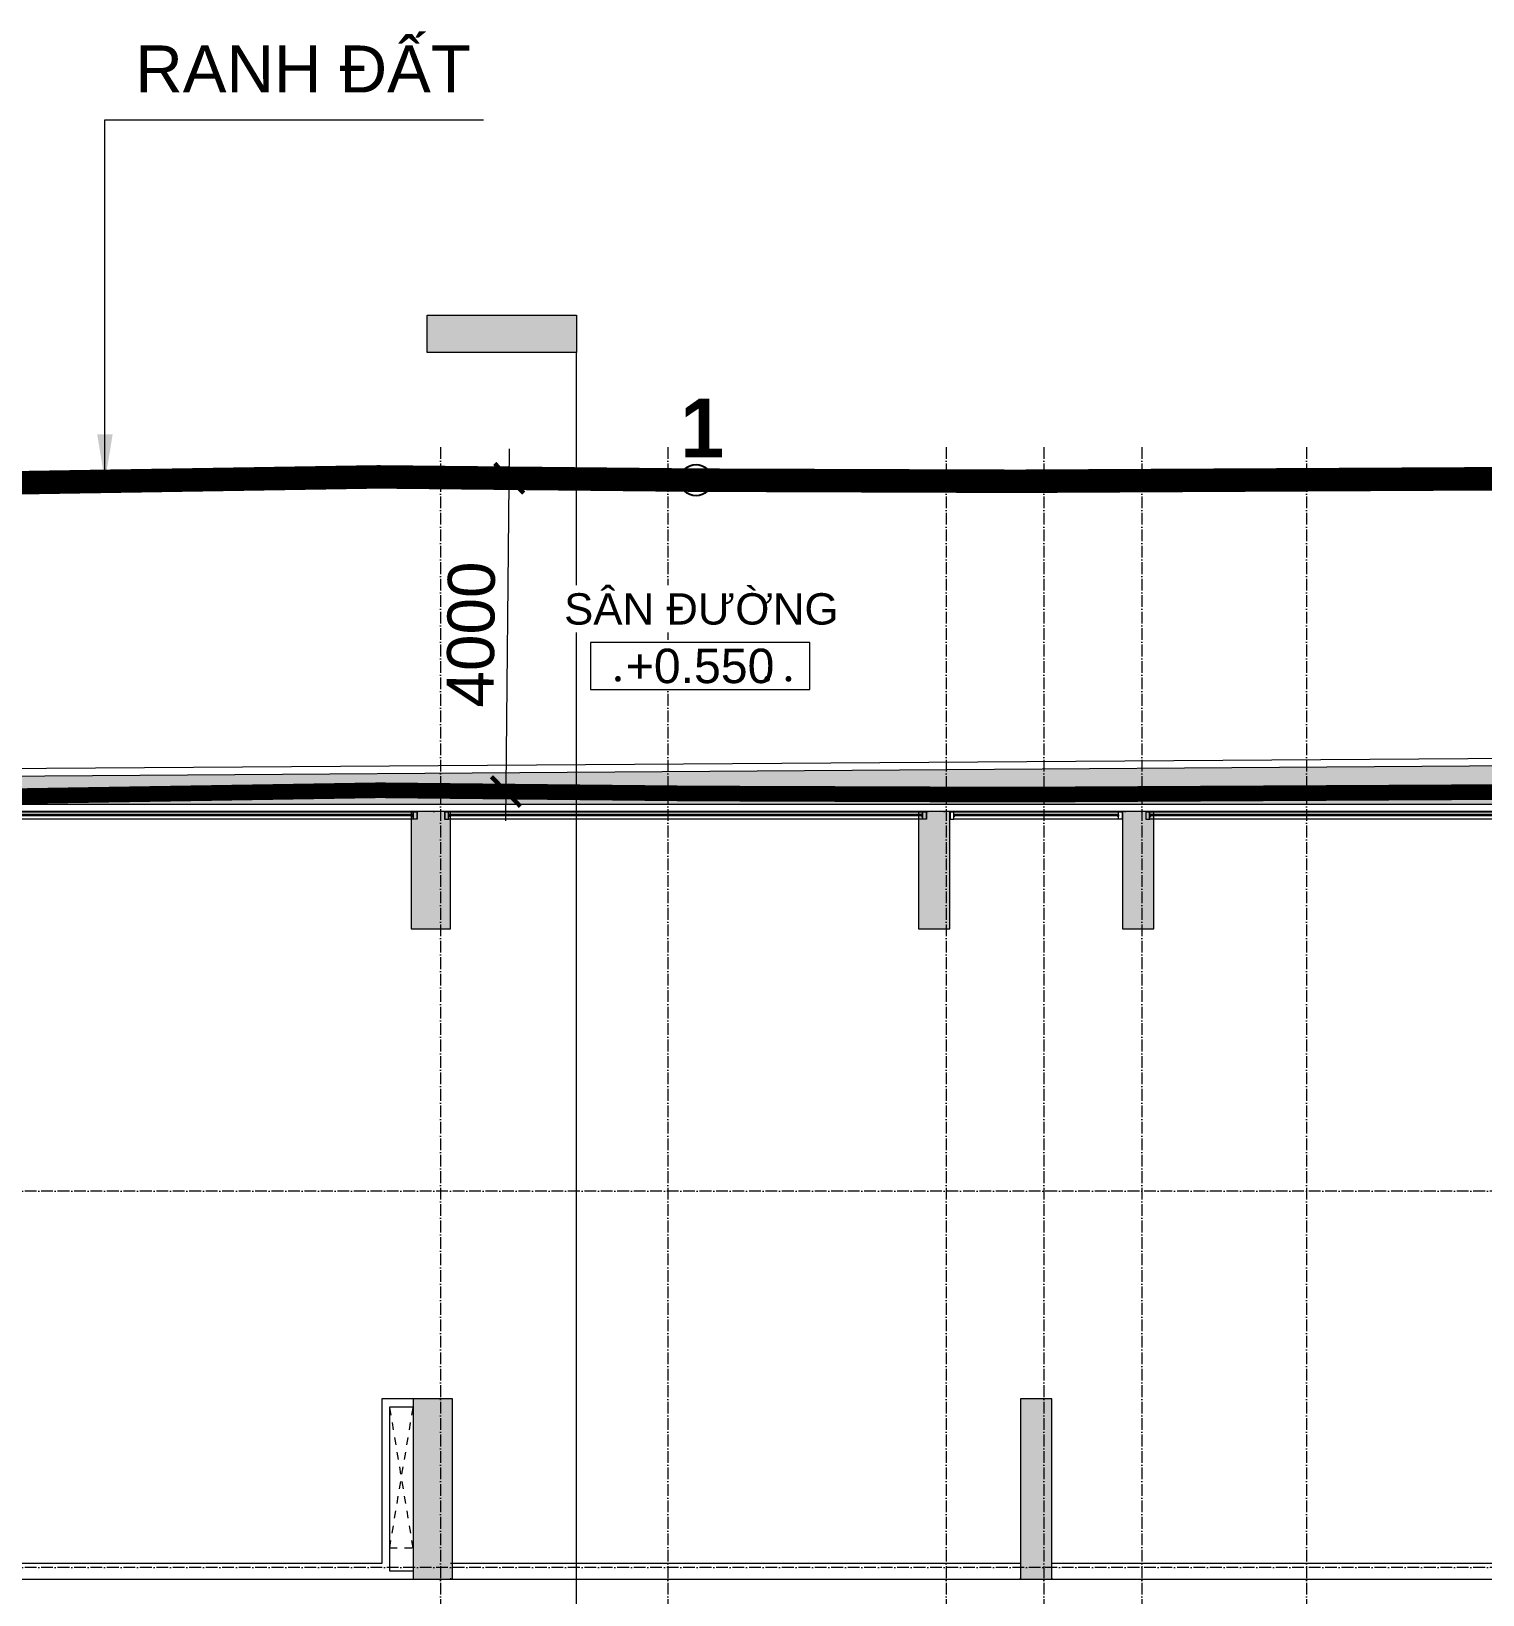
# Model space of a CAD drawing. Header units: millimetres. Extents: x -55734 to 162275, y 47779 to 197208.
# Drawn here: x 11775 to 30300, y 104195 to 124152 of the extents above; entities that cross this region are included whole.
import ezdxf
from ezdxf.enums import TextEntityAlignment as Align
from ezdxf.xclip import XClip

# ---------------------------------------------------------------- set-up
doc = ezdxf.new("R2010")
doc.units = ezdxf.units.MM
doc.header["$XCLIPFRAME"] = 0
for name, pattern in [('Dash', [6.35, 3.175, -3.175]), ('Grid Line', [4.2, 3, -0.6, 0, -0.6]), ('HIDDEN2', [4.7625, 3.175, -1.5875]), ('PHANTOM', [63.5, 31.75, -6.35, 6.35, -6.35, 6.35, -6.35])]:
    doc.linetypes.add(name, pattern=pattern)
for name, color, linetype in [('20180221 BF$0$sohieu_diem', 2, 'Continuous'), ('CGXD', 5, 'HIDDEN2'), ('RD-AB', 4, 'PHANTOM')]:
    doc.layers.add(name, color=color, linetype=linetype)
for name, color, linetype, lineweight in [('A-DETL-GENF-HDLN', 161, 'Dash', 5), ('A-FLOR-PATT', 8, 'Continuous', 9), ('CHU', 181, 'Continuous', 5), ('CUA', 31, 'Continuous', 9), ('DIM', 1, 'Continuous', 5), ('G-ANNO-SYMB', 111, 'Continuous', 5), ('KI-HIEU-1', 151, 'Continuous', 9), ('NET THAY 2', 55, 'Continuous', 5), ('NET-CAT', 3, 'Continuous', 15), ('NET-THAY', 2, 'Continuous', 9), ('TRUC', 225, 'Continuous', 5), ('X-COT HAM$0$LC.HA', 8, 'Continuous', 9)]:
    doc.layers.add(name, color=color, linetype=linetype, lineweight=lineweight)
doc.styles.add('20180221 BF$0$VAPTIMN', font='VNI-Aptima-Bold.TTF')
doc.styles.add('Arial', font='Font - TrueType - Arial.ttf')
doc.styles.add('Arial_2', font='Font - TrueType - Arial.ttf', dxfattribs={"height": 800})
doc.styles.add('Arial_3', font='Font - TrueType - Arial.ttf', dxfattribs={"height": 500})
doc.styles.add('TA1', font='Font - TrueType - Arial.ttf')
doc.dimstyles.new('D_300_KTx3.0', dxfattribs={"dimtxt": 600, "dimasz": 375, "dimexe": 375, "dimexo": 375, "dimgap": 160, "dimtad": 1, "dimdec": 0, "dimzin": 9, "dimtxsty": 'TA1', "dimblk": 'ARCHTICK', "dimcen": 1, "dimdle": 375, "dimclrd": 256, "dimclre": 256, "dimclrt": 7, "dimadec": 0, "dimazin": 0, "dimtfac": 1, "dimtdec": 0, "dimtix": 1, "dimtmove": 1, "dimatfit": 3, "dimldrblk": 'ARCHTICK', "dimfxl": 1, "dimtolj": 1, "dimtzin": 0, "dimlwd": -1, "dimlwe": -1, "dimarcsym": 0})
doc.dimstyles.new('Diagonal_-_2_5mm_Arial', dxfattribs={"dimscale": 304.8, "dimtxt": 500, "dimasz": 1.968504, "dimexe": 1.574803, "dimexo": 0.984252, "dimgap": 1, "dimtad": 1, "dimdec": 0, "dimzin": 0, "dimdsep": 46, "dimtxsty": 'Arial_3', "dimblk1": 'OBLIQUE', "dimblk2": 'OBLIQUE', "dimsah": 1, "dimcen": 0.09, "dimdle": 1.574803, "dimclrt": 256, "dimazin": 0, "dimtfac": 1, "dimtdec": 0, "dimtix": 1, "dimtmove": 0, "dimatfit": 3, "dimfxl": 1, "dimtvp": 1, "dimtfill": 1, "dimtolj": 1, "dimtzin": 0, "dimarcsym": 2})

# ---------------------------------------------------------------- blocks, each defined once
blk = doc.blocks.new('ALC1807-ASCENT PLAZA-KET CAU_rvt-1-MẶT BẰNG TẦNG 1')
at = {"layer": 'X-COT HAM$0$LC.HA'}
h = blk.add_hatch(color=256, dxfattribs=at)
h.dxf.hatch_style = 1
h.paths.add_polyline_path([(16625, 41100), (17125, 41100), (17125, 42600), (16625, 42600)])
h = blk.add_hatch(color=256, dxfattribs=at)
h.dxf.hatch_style = 1
h.paths.add_polyline_path([(23501, 42600), (23101, 42600), (23101, 41100), (23501, 41100)])
h = blk.add_hatch(color=256, dxfattribs=at)
h.dxf.hatch_style = 1
h.paths.add_polyline_path([(26101, 42600), (25701, 42600), (25701, 41100), (26101, 41100)])
h = blk.add_hatch(color=256, dxfattribs=at)
h.dxf.hatch_style = 1
h.paths.add_polyline_path([(17151, 35100), (16651, 35100), (16651, 32800), (17151, 32800)])
h = blk.add_hatch(color=256, dxfattribs=at)
h.dxf.hatch_style = 1
h.paths.add_polyline_path([(24801, 35100), (24401, 35100), (24401, 32800), (24801, 32800)])
at = {"ltscale": 1000}
blk.add_lwpolyline([(16625, 41100), (17125, 41100), (17125, 42600), (16625, 42600)], close=True, dxfattribs=at)
at = {"ltscale": 1000, "elevation": 0}
for points in [[(23501, 42600), (23101, 42600), (23101, 41100), (23501, 41100)], [(26101, 42600), (25701, 42600), (25701, 41100), (26101, 41100)], [(17151, 35100), (16651, 35100), (16651, 32800), (17151, 32800)], [(24801, 35100), (24401, 35100), (24401, 32800), (24801, 32800)]]:
    blk.add_lwpolyline(points, close=True, dxfattribs=at)
blk = doc.blocks.new('Section - 3_32_ x 3_8_-317996-MẶT BẰNG TẦNG 1')
at = {"layer": 'G-ANNO-SYMB'}
blk.add_hatch(color=256, dxfattribs=at).paths.add_polyline_path([(0, 9.525), (0, 0), (-2.38125, 0), (-2.38125, 9.525)], flags=0)
for p, q in [((0, 9.525), (-2.38125, 9.525)), ((-2.38125, 9.525), (-2.38125, 0)), ((0, 0), (0, 9.525)), ((-2.38125, 0), (0, 0))]:
    blk.add_line(p, q, dxfattribs=at)
blk = doc.blocks.new('_ARCHTICK')
at = {"color": 0, "linetype": 'ByBlock', "const_width": 0.15}
blk.add_lwpolyline([(-0.5, -0.5), (0.5, 0.5)], dxfattribs=at)
blk = doc.blocks.new('*D199')
at = {"layer": 'Defpoints', "color": 0, "transparency": 16777216}
for p in [(73609, 80279, 0), (73609, 80279), (73568, 76279, 0)]:
    blk.add_point(p, dxfattribs=at)
at = {"layer": 'DIM', "transparency": 16777216}
blk.add_line((73564, 75904), (73613, 80654), dxfattribs=at)
at = {"layer": 'DIM', "transparency": 16777216, "xscale": 375, "yscale": 375, "zscale": 375}
for p, rotation in [((73609, 80279), 89.41001957894403), ((73568, 76279), 269.410019578944)]:
    blk.add_blockref('_ARCHTICK', p, dxfattribs=dict(at, rotation=rotation))
at = {"layer": 'DIM', "color": 7, "transparency": 16777216, "insert": (73123, 78284), "char_height": 600, "attachment_point": 5, "rotation": 89.41, "style": 'TA1'}
blk.add_mtext('\\A1;4000', dxfattribs=at)
blk = doc.blocks.new('_Oblique')
at = {"color": 0, "linetype": 'ByBlock', "lineweight": -2}
blk.add_line((-0.5, -0.5), (0.5, 0.5), dxfattribs=at)
blk = doc.blocks.new('*U52')
at = {"color": 7, "ltscale": 30, "true_color": 0xffffff, "insert": (520, 350), "char_height": 200, "attachment_point": 5, "bg_fill": 3, "box_fill_scale": 1.25, "bg_fill_color": 256, "bg_fill_true_color": 13158600, "bg_fill_transparency": 0}
blk.add_mtext('\\A1;.      ..', dxfattribs=at)
blk.add_lwpolyline([(-200, 200), (1200, 200), (1200, 500), (-200, 500)], close=True)
at = {"color": 7, "style": 'Arial'}
blk.add_attdef('±0.000', text='', height=220, dxfattribs=at).set_placement((500, 350), align=Align.MIDDLE)
blk = doc.blocks.new('*U156')
for p, q in [((6050, 100, 0), (50, 100, 0)), ((6050, 0, 0), (50, 0, 0)), ((6037, 58, 0), (63, 58, 0)), ((6037, 42, 0), (63, 42, 0))]:
    blk.add_line(p, q)
at = {"ltscale": 100}
for p, q in [((50, 61, 0), (50, 39, 0)), ((50, 61, 0), (50, 39, 0)), ((6050, 61, 0), (6050, 39, 0)), ((6050, 61, 0), (6050, 39, 0))]:
    blk.add_line(p, q, dxfattribs=at)
at = {"color": 1, "lineweight": 0, "ltscale": 10}
blk.add_line((57, 50, 0), (6043, 50, 0), dxfattribs=at)
at = {"ltscale": 25, "elevation": 0}
for points in [[(0, 0), (50, 0), (50, 100), (0, 100)], [(2, 2), (48, 2), (48, 98), (2, 98)]]:
    blk.add_lwpolyline(points, close=True, dxfattribs=at)
at = {"elevation": 0}
for points in [[(50, 39), (50, 61), (63, 61, -0.414214), (63, 60), (63, 57, -0.414214), (63, 56, -0.414214), (62, 57), (62, 59, 0.414214), (62, 60), (52, 60, 0.414214), (51, 59), (51, 40, 0.414214), (52, 40), (62, 40, 0.414214), (62, 40), (62, 43, -0.414214), (63, 43, -0.414214), (63, 43), (63, 39, -0.414214), (63, 39), (50, 39)], [(6050, 39), (6050, 61), (6038, 61, 0.414214), (6037, 60), (6037, 57, 0.414214), (6038, 56, 0.414214), (6038, 57), (6038, 59, -0.414214), (6039, 60), (6049, 60, -0.414214), (6049, 59), (6049, 40, -0.414214), (6049, 40), (6039, 40, -0.414214), (6038, 40), (6038, 43, 0.414214), (6038, 43, 0.414214), (6037, 43), (6037, 39, 0.414214), (6038, 39), (6050, 39)]]:
    blk.add_lwpolyline(points, format="xyb", dxfattribs=at)
for points in [[(50, 40), (50, 59)], [(50, 40), (50, 59)], [(6050, 40), (6050, 59)], [(6050, 40), (6050, 59)]]:
    blk.add_lwpolyline(points, dxfattribs=at)
for points in [[(57, 52, 0.110226), (57, 52), (57, 48, 0.110226), (57, 48, 0.547587), (60, 47, -0.371535), (61, 47, 0.207699), (65, 47, -0.626616), (65, 47, -0.088099), (63, 42), (63, 44), (60, 44), (60, 43), (56, 46, -0.26277), (55, 47), (55, 50), (55, 53, -0.26277), (56, 54), (60, 57), (60, 56), (63, 56), (63, 58, -0.088099), (65, 53, -0.626616), (65, 53, 0.207699), (61, 53, -0.371535), (60, 53, 0.547587)], [(6043, 52, -0.110226), (6043, 52), (6043, 48, -0.110226), (6043, 48, -0.547587), (6040, 47, 0.371535), (6039, 47, -0.207699), (6035, 47, 0.626616), (6035, 47, 0.088099), (6037, 42), (6037, 44), (6040, 44), (6040, 43), (6044, 46, 0.26277), (6045, 47), (6045, 50), (6045, 53, 0.26277), (6044, 54), (6040, 57), (6040, 56), (6037, 56), (6037, 58, 0.088099), (6035, 53, 0.626616), (6035, 53, -0.207699), (6039, 53, 0.371535), (6040, 53, -0.547587)]]:
    blk.add_lwpolyline(points, format="xyb", close=True)
for points in [[(57, 47), (57, 52), (6043, 52), (6043, 47)], [(6100, 100), (6100, 0), (6050, 0), (6050, 100)], [(6098, 98), (6098, 2), (6052, 2), (6052, 98)]]:
    blk.add_lwpolyline(points, close=True)
blk = doc.blocks.new('*U158')
for p, q in [((6100, 100, 0), (50, 100, 0)), ((6100, 0, 0), (50, 0, 0)), ((6087, 58, 0), (63, 58, 0)), ((6087, 42, 0), (63, 42, 0))]:
    blk.add_line(p, q)
at = {"ltscale": 100}
for p, q in [((50, 61, 0), (50, 39, 0)), ((50, 61, 0), (50, 39, 0)), ((6100, 61, 0), (6100, 39, 0)), ((6100, 61, 0), (6100, 39, 0))]:
    blk.add_line(p, q, dxfattribs=at)
at = {"color": 1, "lineweight": 0, "ltscale": 10}
blk.add_line((57, 50, 0), (6093, 50, 0), dxfattribs=at)
at = {"ltscale": 25, "elevation": 0}
for points in [[(0, 0), (50, 0), (50, 100), (0, 100)], [(2, 2), (48, 2), (48, 98), (2, 98)]]:
    blk.add_lwpolyline(points, close=True, dxfattribs=at)
at = {"elevation": 0}
for points in [[(50, 39), (50, 61), (63, 61, -0.414214), (63, 60), (63, 57, -0.414214), (63, 56, -0.414214), (62, 57), (62, 59, 0.414214), (62, 60), (52, 60, 0.414214), (51, 59), (51, 40, 0.414214), (52, 40), (62, 40, 0.414214), (62, 40), (62, 43, -0.414214), (63, 43, -0.414214), (63, 43), (63, 39, -0.414214), (63, 39), (50, 39)], [(6100, 39), (6100, 61), (6087, 61, 0.414214), (6087, 60), (6087, 57, 0.414214), (6087, 56, 0.414214), (6088, 57), (6088, 59, -0.414214), (6088, 60), (6098, 60, -0.414214), (6099, 59), (6099, 40, -0.414214), (6098, 40), (6088, 40, -0.414214), (6088, 40), (6088, 43, 0.414214), (6087, 43, 0.414214), (6087, 43), (6087, 39, 0.414214), (6087, 39), (6100, 39)]]:
    blk.add_lwpolyline(points, format="xyb", dxfattribs=at)
for points in [[(50, 40), (50, 59)], [(50, 40), (50, 59)], [(6100, 40), (6100, 59)], [(6100, 40), (6100, 59)]]:
    blk.add_lwpolyline(points, dxfattribs=at)
for points in [[(57, 52, 0.110226), (57, 52), (57, 48, 0.110226), (57, 48, 0.547587), (60, 47, -0.371535), (61, 47, 0.207699), (65, 47, -0.626616), (65, 47, -0.088099), (63, 42), (63, 44), (60, 44), (60, 43), (56, 46, -0.26277), (55, 47), (55, 50), (55, 53, -0.26277), (56, 54), (60, 57), (60, 56), (63, 56), (63, 58, -0.088099), (65, 53, -0.626616), (65, 53, 0.207699), (61, 53, -0.371535), (60, 53, 0.547587)], [(6093, 52, -0.110226), (6093, 52), (6093, 48, -0.110226), (6093, 48, -0.547587), (6090, 47, 0.371535), (6089, 47, -0.207699), (6085, 47, 0.626616), (6085, 47, 0.088099), (6087, 42), (6087, 44), (6090, 44), (6090, 43), (6094, 46, 0.26277), (6095, 47), (6095, 50), (6095, 53, 0.26277), (6094, 54), (6090, 57), (6090, 56), (6087, 56), (6087, 58, 0.088099), (6085, 53, 0.626616), (6085, 53, -0.207699), (6089, 53, 0.371535), (6090, 53, -0.547587)]]:
    blk.add_lwpolyline(points, format="xyb", close=True)
for points in [[(57, 47), (57, 52), (6093, 52), (6093, 47)], [(6150, 100), (6150, 0), (6100, 0), (6100, 100)], [(6148, 98), (6148, 2), (6102, 2), (6102, 98)]]:
    blk.add_lwpolyline(points, close=True)
blk = doc.blocks.new('*U157')
for p, q in [((2150, 100, 0), (50, 100, 0)), ((2150, 0, 0), (50, 0, 0)), ((2137, 58, 0), (63, 58, 0)), ((2137, 42, 0), (63, 42, 0))]:
    blk.add_line(p, q)
at = {"ltscale": 100}
for p, q in [((50, 61, 0), (50, 39, 0)), ((50, 61, 0), (50, 39, 0)), ((2150, 61, 0), (2150, 39, 0)), ((2150, 61, 0), (2150, 39, 0))]:
    blk.add_line(p, q, dxfattribs=at)
at = {"color": 1, "lineweight": 0, "ltscale": 10}
blk.add_line((57, 50, 0), (2143, 50, 0), dxfattribs=at)
at = {"ltscale": 25, "elevation": 0}
for points in [[(0, 0), (50, 0), (50, 100), (0, 100)], [(2, 2), (48, 2), (48, 98), (2, 98)]]:
    blk.add_lwpolyline(points, close=True, dxfattribs=at)
at = {"elevation": 0}
for points in [[(50, 39), (50, 61), (63, 61, -0.414214), (63, 60), (63, 57, -0.414214), (63, 56, -0.414214), (62, 57), (62, 59, 0.414214), (62, 60), (52, 60, 0.414214), (51, 59), (51, 40, 0.414214), (52, 40), (62, 40, 0.414214), (62, 40), (62, 43, -0.414214), (63, 43, -0.414214), (63, 43), (63, 39, -0.414214), (63, 39), (50, 39)], [(2150, 39), (2150, 61), (2138, 61, 0.414214), (2137, 60), (2137, 57, 0.414214), (2138, 56, 0.414214), (2138, 57), (2138, 59, -0.414214), (2139, 60), (2149, 60, -0.414214), (2149, 59), (2149, 40, -0.414214), (2149, 40), (2139, 40, -0.414214), (2138, 40), (2138, 43, 0.414214), (2138, 43, 0.414214), (2137, 43), (2137, 39, 0.414214), (2138, 39), (2150, 39)]]:
    blk.add_lwpolyline(points, format="xyb", dxfattribs=at)
for points in [[(50, 40), (50, 59)], [(50, 40), (50, 59)], [(2150, 40), (2150, 59)], [(2150, 40), (2150, 59)]]:
    blk.add_lwpolyline(points, dxfattribs=at)
for points in [[(57, 52, 0.110226), (57, 52), (57, 48, 0.110226), (57, 48, 0.547587), (60, 47, -0.371535), (61, 47, 0.207699), (65, 47, -0.626616), (65, 47, -0.088099), (63, 42), (63, 44), (60, 44), (60, 43), (56, 46, -0.26277), (55, 47), (55, 50), (55, 53, -0.26277), (56, 54), (60, 57), (60, 56), (63, 56), (63, 58, -0.088099), (65, 53, -0.626616), (65, 53, 0.207699), (61, 53, -0.371535), (60, 53, 0.547587)], [(2143, 52, -0.110226), (2143, 52), (2143, 48, -0.110226), (2143, 48, -0.547587), (2140, 47, 0.371535), (2139, 47, -0.207699), (2135, 47, 0.626616), (2135, 47, 0.088099), (2137, 42), (2137, 44), (2140, 44), (2140, 43), (2144, 46, 0.26277), (2145, 47), (2145, 50), (2145, 53, 0.26277), (2144, 54), (2140, 57), (2140, 56), (2137, 56), (2137, 58, 0.088099), (2135, 53, 0.626616), (2135, 53, -0.207699), (2139, 53, 0.371535), (2140, 53, -0.547587)]]:
    blk.add_lwpolyline(points, format="xyb", close=True)
for points in [[(57, 47), (57, 52), (2143, 52), (2143, 47)], [(2200, 100), (2200, 0), (2150, 0), (2150, 100)], [(2198, 98), (2198, 2), (2152, 2), (2152, 98)]]:
    blk.add_lwpolyline(points, close=True)
blk = doc.blocks.new('A$C1F0A2BF7')
at = {"layer": '20180221 BF$0$sohieu_diem', "color": 3, "const_width": 93.8, "elevation": 0}
blk.add_lwpolyline([(75991.1, 80207.7, 1), (75997.2, 80301.2, 1)], format="xyb", close=True, dxfattribs=at)
at = {"layer": '20180221 BF$0$sohieu_diem'}
blk.add_circle((75994.1, 80254.4, 0), 200, dxfattribs=at)
at = {"layer": 'CGXD', "ltscale": 200, "const_width": 200, "elevation": 0}
blk.add_lwpolyline([(153561.1, 72890.8), (130418, 65461.2), (128403.5, 71788.7), (125832.2, 71058.2), (118267.2, 69299.8), (97389.2, 64252.5), (95665.1, 76400.8), (89158.6, 76288.4), (80095.2, 76240.2), (75966.3, 76254.7), (71950.1, 76296), (68041.4, 76232.4), (63824.1, 76163.2), (62710.9, 76152.8), (59200.8, 76148.4), (53256.4, 76129.8), (50614.3, 76167.4), (49470.6, 76197.6), (45331.3, 75911)], dxfattribs=at)
at = {"layer": 'KI-HIEU-1', "linetype": 'ByBlock', "xscale": 1.999999999999999, "yscale": 1.999999999999999, "zscale": 1.999999999999999}
blk.add_blockref('*U52', (75045.1, 77183.4, 0), dxfattribs=at).add_auto_attribs({'±0.000': '+0.550'})
at = {"layer": '20180221 BF$0$sohieu_diem', "color": 3, "style": '20180221 BF$0$VAPTIMN'}
blk.add_text('1', height=750, dxfattribs=at).set_placement((75793.2, 80546.4, 0))
at = {"layer": 'CHU', "color": 7, "insert": (74309.8, 78811, 0), "char_height": 400, "width": 3507.615, "attachment_point": 1, "line_spacing_factor": 0.936439, "style": 'Arial_2', "bg_fill": 3, "box_fill_scale": 1.25, "bg_fill_color": 256, "bg_fill_true_color": 13158600, "bg_fill_transparency": 0}
blk.add_mtext('SÂN ĐƯỜNG', dxfattribs=at)
at = {"layer": 'RD-AB', "ltscale": 20, "style": 'Arial'}
blk.add_text('RANH ĐẤT ', height=600, dxfattribs=at).set_placement((68837.3, 85203.1, 0))
at = {"layer": 'DIM'}
dim = blk.add_aligned_dim(p1=(73568.3, 76279.4, 0), p2=(73609.5, 80279, 0), distance=0, dimstyle='D_300_KTx3.0', dxfattribs=at)
dim.commit()
dim.dimension.update_dxf_attribs({"geometry": '*D199', "text_midpoint": (73122.5, 78284, 0)})
at = {"layer": 'NET THAY 2'}
blk.add_leader([(68449.4, 80239.4, 0), (68449.4, 84852.4, 0), (73283.1, 84852.4, 0)], dimstyle='Diagonal_-_2_5mm_Arial', override={"dimgap": 1, "dimtad": 0}, dxfattribs=at)
at = {"layer": 'RD-AB', "ltscale": 30, "const_width": 300, "elevation": 0}
blk.add_lwpolyline([(152338.7, 76699.2), (133013.3, 70495.2), (131039.2, 76695.5), (124832.5, 74932.3), (117344.6, 73191.8), (100730.8, 69175.3), (99106.1, 80624), (95474, 80397.9), (89113.6, 80288), (80091.7, 80240), (75994.1, 80254.4), (71938.4, 80296.2), (67976, 80231.7), (63772.8, 80162.8), (62689.8, 80152.6), (59192.3, 80148.3), (53278.8, 80129.8), (50695.7, 80166.5), (49385.2, 80201.1), (45942.7, 79962.7)], dxfattribs=at)

msp = doc.modelspace()

# ---------------------------------------------------------------- hatches: boundary and pattern name
at = {"layer": 'A-FLOR-PATT', "lineweight": 5}
h = msp.add_hatch(dxfattribs=at)
h.set_pattern_fill('FP_16', color=256, style=0, pattern_type=2)
h.set_pattern_definition([(97.219, (-2044227.19, -1764913.905), (-100.375984, 77.8062945), [23.812, -155.793]), (52.219, (-2044227.19, -1764913.9), (-100.3754935, 77.8059143), [23.813, -103.188]), (142.219, (-2044227.19, -1764913.9), (-77.8059143, -100.3754935), [23.813, -103.188])])
h.paths.add_polyline_path([(1488.5, 114284.6), (37998.1, 114284.6), (37838.1, 114379.7), (37667.2, 114468.8), (37503.5, 114543.2), (37329.7, 114611.1), (37194, 114656.2), (37074.9, 114691.7), (36893.4, 114736.2), (36710, 114770.6), (36506.7, 114796.4), (36309.1, 114809.8), (36152.8, 114813.2), (1846.9, 114574.3), (1770.1, 114565.3), (1721.5, 114553), (1662.6, 114527.5), (1608.5, 114493), (1560.7, 114450.2), (1520.3, 114400.3), (1485.2, 114336), (1465.9, 114284.6)], flags=0)

# ---------------------------------------------------------------- linework, layer by layer
at = {"layer": 'A-DETL-GENF-HDLN', "ltscale": 30}
for p, q in [((16650.2, 104794.6, 0), (16350.4, 106594.6, 0)), ((16350.4, 104794.6, 0), (16650.2, 106594.6, 0)), ((16350.2, 104794.6, 0), (16650, 104794.6, 0))]:
    msp.add_line(p, q, dxfattribs=at)
at = {"layer": 'G-ANNO-SYMB'}
msp.add_line((18734.6, 59374.2, 0), (18734.6, 120052.6, 0), dxfattribs=at)
at = {"layer": 'NET-CAT'}
for p, q in [((16250.4, 106694.6, 0), (16250.4, 104594.6, 0)), ((16650.4, 106694.6, 0), (16250.4, 106694.6, 0)), ((16350.4, 104494.6, 0), (16350.4, 106594.6, 0)), ((16350.4, 106594.6, 0), (16650.4, 106594.6, 0)), ((16250.4, 104594.6, 0), (9425.4, 104594.6, 0)), ((24400.4, 104594.6, 0), (17125.4, 104594.6, 0)), ((31650.6, 104594.6, 0), (24800.4, 104594.6, 0)), ((9425.4, 104394.6, 0), (17125.4, 104394.6, 0)), ((16650.4, 104494.6, 0), (16350.4, 104494.6, 0)), ((17125.4, 104404.6, 0), (17125.4, 104394.6, 0)), ((17125.4, 104394.6, 0), (24400.4, 104394.6, 0)), ((24400.4, 104394.6, 0), (24400.4, 104404.6, 0)), ((24800.4, 104404.6, 0), (24800.4, 104394.6, 0)), ((24800.4, 104394.6, 0), (31200.4, 104394.6, 0))]:
    msp.add_line(p, q, dxfattribs=at)
at = {"layer": 'NET-THAY'}
for p, q in [((16204.4, 118388.4, 0), (12242, 118323.9, 0)), ((20260.2, 118346.7, 0), (16204.4, 118388.4, 0)), ((33379.7, 118380.3, 0), (24357.8, 118332.3, 0)), ((12242, 118323.9, 0), (8038.8, 118255, 0)), ((20260.2, 118346.7, 0), (24357.8, 118332.3, 0)), ((1846.9, 114674.4, 0), (36152.8, 114913.2, 0)), ((36153.5, 114813.2, 0), (1847.6, 114574.4, 0)), ((1465.9, 114284.6, 0), (37998.1, 114284.6, 0)), ((16700.4, 114194.6, 0), (10600.4, 114194.6, 0)), ((16700.4, 114184.6, 0), (10600.4, 114184.6, 0)), ((23200.4, 114194.6, 0), (17050.4, 114194.6, 0)), ((23200.4, 114184.6, 0), (17050.4, 114184.6, 0)), ((25700.4, 114194.6, 0), (23500.4, 114194.6, 0)), ((25700.4, 114184.6, 0), (23500.4, 114184.6, 0)), ((32100.4, 114194.6, 0), (26000.4, 114194.6, 0)), ((32100.4, 114184.6, 0), (26000.4, 114184.6, 0))]:
    msp.add_line(p, q, dxfattribs=at)
at = {"layer": 'TRUC', "linetype": 'Grid Line', "ltscale": 50}
for p, q in [((17000.4, 118844.6, 0), (17000.4, 62100.6, 0)), ((19900.4, 118844.6, 0), (19900.4, 62100.6, 0)), ((23450.4, 118844.6, 0), (23450.4, 62100.6, 0)), ((24700.4, 118844.6, 0), (24700.4, 59433, 0)), ((25950.4, 118844.6, 0), (25950.4, 62100.6, 0)), ((28050.4, 118844.6, 0), (28050.4, 59433, 0)), ((48819, 114194.6, 0), (-18289, 114194.6, 0)), ((48819, 109344.6, 0), (-19345, 109344.6, 0)), ((48819, 104544.6, 0), (-19345, 104544.6, 0))]:
    msp.add_line(p, q, dxfattribs=at)

# ---------------------------------------------------------------- block references
at = {"layer": 'G-ANNO-SYMB', "extrusion": (0, 0, -1), "xscale": 199.9999999999999, "yscale": 199.9999999999999, "zscale": 199.9999999999999, "rotation": 270.0000000000002}
msp.add_blockref('Section - 3_32_ x 3_8_-317996-MẶT BẰNG TẦNG 1', (-18734.6, 120052.6, 0), dxfattribs=at)
at = {"layer": 'NET-CAT'}
msp.add_blockref('ALC1807-ASCENT PLAZA-KET CAU_rvt-1-MẶT BẰNG TẦNG 1', (-0.1, 71594.6, 0), dxfattribs=at)

# ---------------------------------------------------------------- next in the draw order: block references
at = {"layer": 'NET THAY 2'}
ref = msp.add_blockref('A$C1F0A2BF7', (-55733.8, 38167.8, 0), dxfattribs=at)
XClip(ref).set_block_clipping_path([(-27462.6186291156, 51738.6749988016), (137958.5174097056, 152520.3806320981)])

# ---------------------------------------------------------------- next in the draw order: block references
at = {"layer": 'CUA', "extrusion": (1.23645e-08, -1.17273e-08, 1)}
for name, p in [('*U156', (10600.4, 114094.6, 0)), ('*U158', (17050.4, 114094.6, 0)), ('*U157', (23500.4, 114094.6, 0)), ('*U156', (26000.4, 114094.6, 0))]:
    msp.add_blockref(name, p, dxfattribs=at)

doc.saveas('drawing.dxf')
